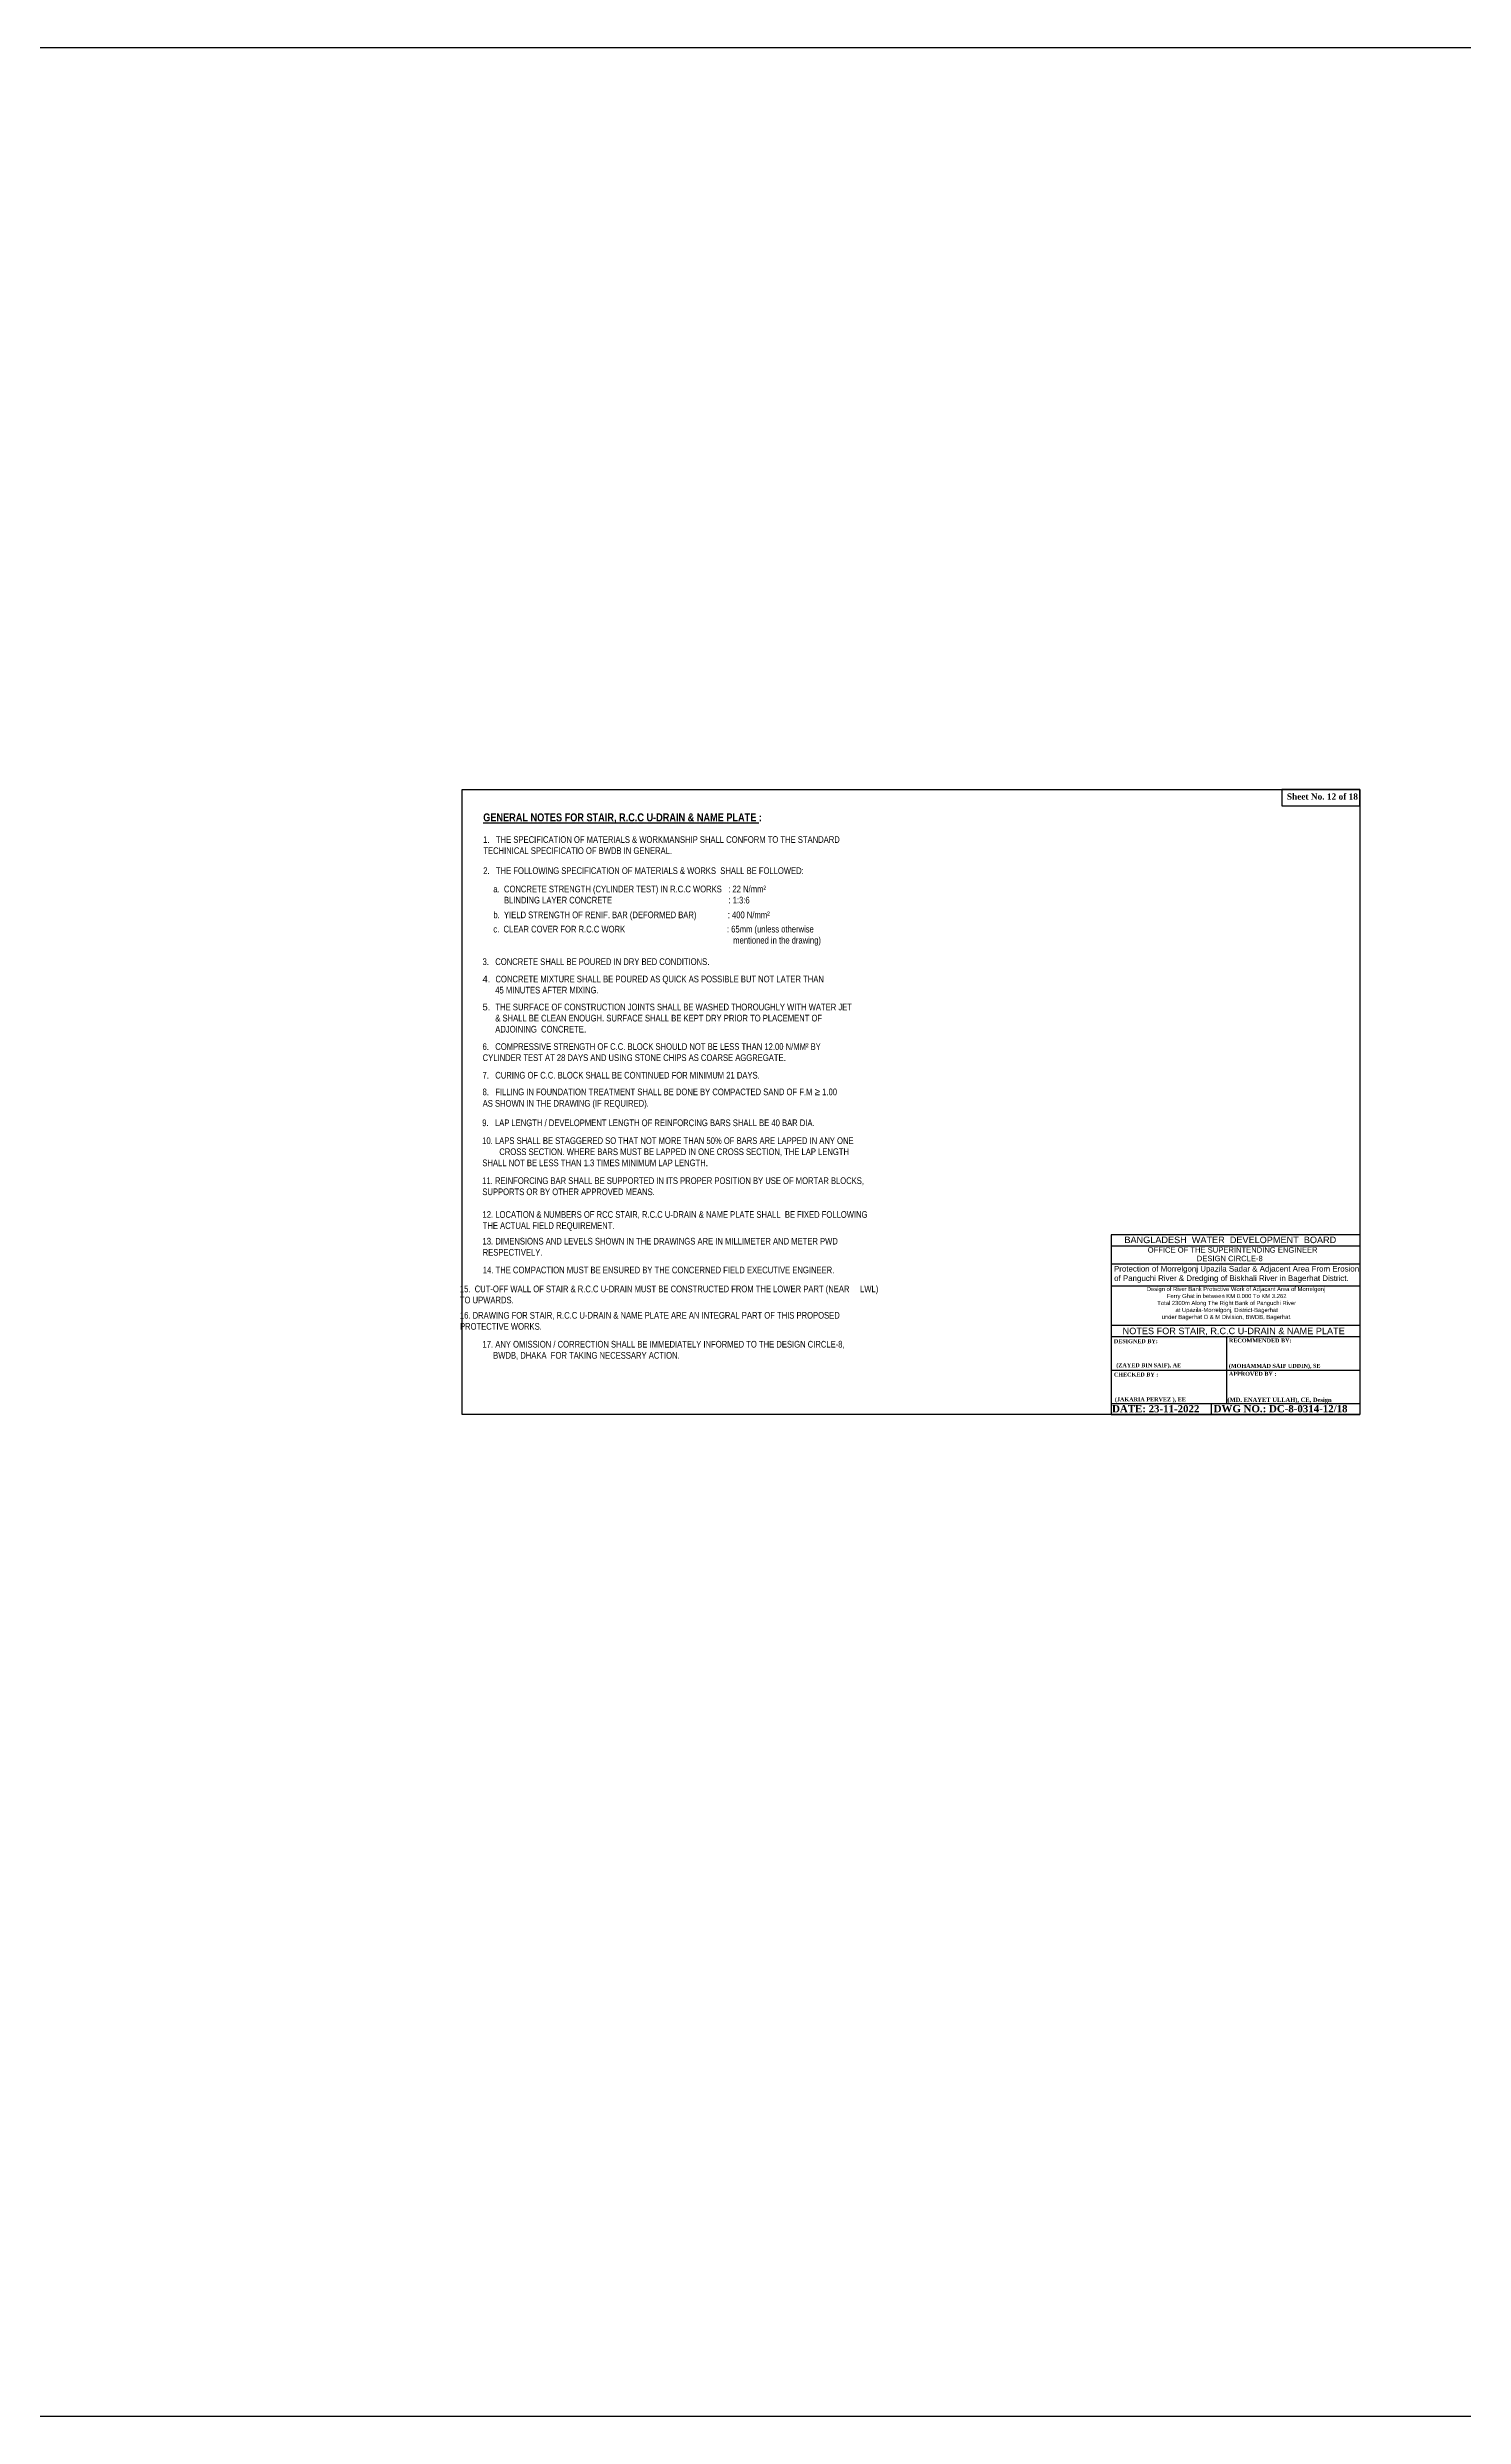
# Model space of a CAD drawing. Header units: inches. Extents: x 89000 to 1304432, y -10828 to 220529.
# Drawn here: x 760311 to 777843, y 64746 to 94069 of the extents above; entities that cross this region are included whole.
import ezdxf
from ezdxf.enums import TextEntityAlignment as Align

# ---------------------------------------------------------------- set-up
doc = ezdxf.new("R2010")
doc.units = ezdxf.units.IN
doc.header["$LTSCALE"] = 7
doc.header["$MEASUREMENT"] = 0
doc.layers.add('Layer1', color=7, linetype='Continuous', lineweight=13)
doc.layers.add('LINE', color=7, linetype='Continuous')
doc.styles.add('ARIAL NARROW', font='ARIALN.TTF')
doc.styles.add('Kazi_T_H', font='timesbd.ttf')
doc.styles.get("Standard").update_dxf_attribs({"font": 'arial.ttf'})
doc.styles.add('TIMES', font='ARIALN.TTF')

msp = doc.modelspace()

# ---------------------------------------------------------------- linework, layer by layer
at = {"color": 0, "linetype": 'Continuous', "lineweight": -3, "ltscale": 0.5}
msp.add_line((773481.08273, 77149.82581), (776556.57747, 77149.82581), dxfattribs=at)
at = {"color": 0, "lineweight": -3, "ltscale": 0.5}
msp.add_lwpolyline([(511349.81128, 94069.37911), (898900.38777, 94069.37911), (898900.38777, 64746.17907), (511349.81128, 64746.17907)], close=True, dxfattribs=at)
at = {"color": 7, "lineweight": 30, "ltscale": 0.18}
msp.add_lwpolyline([(776556.57747, 84886.00038), (775591.09515, 84886.00038), (775591.09515, 84683.46386), (776556.57747, 84683.46386)], close=True, dxfattribs=at)
at = {"layer": 'Layer1', "color": 7, "lineweight": 30}
msp.add_lwpolyline([(774192.36332, 77149.82581), (765446.66945, 77149.82581), (765446.66945, 84886.00038), (776556.57747, 84886.00038), (776556.57747, 78797.50686), (776556.57747, 77402.04881), (776556.57747, 77149.82581)], close=True, dxfattribs=at)
at = {"layer": 'LINE', "color": 0, "linetype": 'ByBlock', "lineweight": -3, "ltscale": 0.5}
for p, q in [((773481.08273, 79373.41772), (773481.08273, 77149.82581)), ((776556.57747, 79373.41772), (773481.08273, 79373.41772)), ((776556.57747, 79232.84066), (773481.08273, 79232.84066)), ((776556.57747, 79009.77207), (773481.08273, 79009.77207)), ((776556.57747, 78737.56378), (773481.08273, 78737.56378)), ((776556.57747, 78248.93387), (773481.08273, 78248.93387)), ((776556.57747, 78109.72217), (773481.08273, 78109.72217)), ((774912.76968, 77284.3083), (774912.76968, 78109.72217)), ((773481.08273, 77697.01524), (776556.57747, 77697.01524)), ((773481.08273, 77284.3083), (776556.57747, 77284.3083)), ((774721.9545, 77149.82581), (774721.9545, 77284.3083))]:
    msp.add_line(p, q, dxfattribs=at)

# ---------------------------------------------------------------- texts
at = {"color": 7, "lineweight": 30, "ltscale": 0.18, "insert": (775654.7957, 84835.58337), "char_height": 76.3205549, "width": 2741.409531, "attachment_point": 1}
msp.add_mtext('{\\fTimes New Roman|b1|i0|c0|p18;Sheet No. 12 of 18}', dxfattribs=at)
at = {"layer": 'Layer1', "color": 7, "lineweight": 30, "attachment_point": 1}
for s, insert, char_height, width, style in [('{\\fArial Narrow|b1|i0|c0|p34;\\LGENERAL NOTES FOR STAIR, R.C.C U-DRAIN & NAME PLATE\\l :}', (765706.73922, 84588.93307), 98.962344, 3921.1571665, 'TIMES'), ('\\pi-1.649,l1.649,t0,1.649;1.   THE SPECIFICATION OF MATERIALS & WORKMANSHIP SHALL CONFORM TO THE STANDARD TECHINICAL SPECIFICATIO OF BWDB IN GENERAL.', (765706.73922, 84306.29338), 82.46862, 4515.8698381, 'TIMES'), ('2.   THE FOLLOWING SPECIFICATION OF MATERIALS & WORKS  SHALL BE FOLLOWED:', (765706.73922, 83920.91706), 82.46862, 4135.8839916, 'TIMES'), ('a.  CONCRETE STRENGTH (CYLINDER TEST) IN R.C.C WORKS   : 22 N/mm²\\P     BLINDING LAYER CONCRETE^I                                                : 1:3:6', (765832.09247, 83694.04032), 82.46862, 4390.5165849, 'TIMES'), ('b.  YIELD STRENGTH OF RENIF. BAR (DEFORMED BAR)^I          : 400 N/mm²', (765832.09247, 83374.06032), 82.46862, 4390.5165849, 'TIMES'), ('\\pxi-36,l36;c.  {\\H0.9994x;CLEAR COVER FOR R.C.C WORK                                                : 65mm (unless otherwise  mentioned in the drawing)\\P\\pi0,l0;       }  \\P     ', (765832.50482, 83197.72332), 82.46862, 4135.8839916, 'TIMES'), ('\\pi-2.004e+005,l2.004e+005;3.   {\\H0.9998x;\\C256;CONCRETE SHALL BE POURED IN DRY BED CONDITIONS\\fTimes New Roman|b0|i0|c0|p18;.\\fArial Narrow|b0|i0|c0|p34;\\H1x;\\C7; }', (765698.41499, 82794.95887), 82.46862, 4524.1940667, 'TIMES'), ('\\pxi-2,l2;{\\fArial|b0|i0|c0|p34;4.  \\fArial Narrow|b0|i0|c0|p34;\\H0.99944x;\\C256;CONCRETE MIXTURE SHALL BE POURED AS QUICK AS POSSIBLE BUT NOT LATER THAN\\P      45 MINUTES AFTER MIXING.}', (765698.41499, 82580.11686), 82.46862, 4524.1940667, 'TIMES'), ('\\pi-2.004e+005,l2.004e+005;{\\fArial|b0|i0|c0|p34;5.  \\fArial Narrow|b0|i0|c0|p34;\\H0.9998x;\\C256;THE SURFACE OF CONSTRUCTION JOINTS SHALL BE WASHED THOROUGHLY WITH WATER JET\\P      & SHALL BE CLEAN ENOUGH. SURFACE SHALL BE KEPT DRY PRIOR TO PLACEMENT OF \\P      ADJOINING  CONCRETE\\fTimes New Roman|b0|i0|c0|p18;.}', (765698.41499, 82233.71318), 82.46862, 5681.1388581, 'TIMES'), ('\\pi-1.649,l1.649,t1.649;6.   {\\H0.9996x;\\C256;COMPRESSIVE STRENGTH OF C.C. BLOCK SHOULD NOT BE LESS THAN 12.00 N/MM² BY CYLINDER TEST AT 28 DAYS AND USING STONE CHIPS AS COARSE AGGREGATE\\fTimes New Roman|b0|i0|c0|p18;. }', (765698.41499, 81744.06074), 82.46862, 4530.0845969, 'TIMES'), ('\\pxi-2,l2,t2;7.   {\\H0.99963x;\\C256;CURING OF C.C. BLOCK SHALL BE CONTINUED FOR MINIMUM 21 DAYS.}', (765698.41499, 81389.56926), 82.46862, 4530.0845969, 'TIMES'), ('\\pi-1.649,l1.649;8.   FILLING IN FOUNDATION TREATMENT SHALL BE DONE BY COMPACTED SAND OF F.M {\\H1.083x;≥\\H0.9234x; 1.00 AS SHOWN IN THE DRAWING (IF REQUIRED). }', (765698.41499, 81189.98982), 82.46862, 4524.1940667, 'TIMES'), ('\\pt1.649;9.   LAP LENGTH / DEVELOPMENT LENGTH OF REINFORCING BARS SHALL BE 40 BAR DIA.\\P\\ptz;{\\H0.6063x;\\P\\pi-1.649,l1.649,t0,1.649;\\H1.649x;\\C256;10. LAPS SHALL BE STAGGERED SO THAT NOT MORE THAN 50% OF BARS ARE LAPPED IN ANY ONE               CROSS SECTION. WHERE BARS MUST BE LAPPED IN ONE CROSS SECTION, THE LAP LENGTH SHALL NOT BE LESS THAN 1.3 TIMES MINIMUM LAP LENGTH.\\P\\pi0,l0,tz;\\H0.6065x;\\P\\pi-1.649,l1.649,t1.649;\\H1.648x;11. REINFORCING BAR SHALL BE SUPPORTED IN ITS PROPER POSITION BY USE OF MORTAR BLOCKS, SUPPORTS OR BY OTHER APPROVED MEANS.\\P\\P\\P\\pi0,l0,tz;}\\P\\P\\P\\P\\P\\P\\P\\P   ', (765694.31523, 80800.54289), 82.46862, 4743.3655743, 'ARIAL NARROW'), ('\\pi-1.649,l1.649,t1.649;\\P12. LOCATION & NUMBERS OF RCC STAIR, R.C.C U-DRAIN & NAME PLATE SHALL  BE FIXED FOLLOWING THE ACTUAL FIELD REQUIREMENT.', (765698.41499, 79803.19001), 82.46862, 4919.1980866, 'TIMES'), ('\\pi-1.649,l1.649;13. DIMENSIONS AND LEVELS SHOWN IN THE DRAWINGS ARE IN MILLIMETER AND METER PWD RESPECTIVELY.', (765698.41499, 79335.25398), 82.46862, 4524.1940667, 'TIMES'), ('\\pi-390,l390;14. THE COMPACTION MUST BE ENSURED BY THE CONCERNED FIELD EXECUTIVE ENGINEER.', (765702.09191, 78978.99235), 82.46862, 5741.0644212, 'TIMES'), ('{\\fTimes New Roman|b1|i0|c0|p18;\\L }\\P\\pl2.656;{\\H0.3145x;\\P\\P\\pi-1.468,l4.123;}15.  CUT-OFF WALL OF STAIR & R.C.C U-DRAIN MUST BE CONSTRUCTED FROM THE LOWER PART (NEAR     LWL) TO UPWARDS.\\P\\pi-1.468,l4.123;{\\H0.3774x;\\P\\pi-1.468,l4.123,t4.123,4.123;}16. DRAWING FOR STAIR, R.C.C U-DRAIN & NAME PLATE ARE AN INTEGRAL PART OF THIS PROPOSED       PROTECTIVE WORKS.   \\P\\pi0,l2.656,tz;\\P       ', (765415.15, 78968.74792), 82.46862, 5260.756216, 'TIMES'), ('\\pi-390,l390;17. ANY OMISSION / CORRECTION SHALL BE IMMEDIATELY INFORMED TO THE DESIGN CIRCLE-8,\\P     BWDB, DHAKA  FOR TAKING NECESSARY ACTION.  ', (765698.25022, 78059.96736), 82.46862, 4524.1940667, 'TIMES')]:
    msp.add_mtext(s, dxfattribs=dict(at, insert=insert, char_height=char_height, width=width, style=style))
at = {"layer": 'LINE', "color": 0, "linetype": 'ByBlock', "lineweight": -3, "ltscale": 0.5}
for s, height, p in [('BANGLADESH  WATER  DEVELOPMENT  BOARD', 80.8247142, (774955.35564, 79270.0927)), ('OFFICE OF THE SUPERINTENDING ENGINEER', 67.4130238, (774983.77059, 79152.20634)), ('DESIGN CIRCLE-8', 67.4130238, (774948.28201, 79046.76939)), ('NOTES FOR STAIR, R.C.C U-DRAIN & NAME PLATE ', 80.8956286, (775012.7129, 78142.85656))]:
    msp.add_text(s, height=height, dxfattribs=at).set_placement(p, align=Align.CENTER)
at = {"layer": 'LINE', "color": 0, "linetype": 'ByBlock', "lineweight": -3, "ltscale": 0.5, "style": 'Kazi_T_H'}
for s, height, p in [('DESIGNED BY:', 49.5248322, (773513.54607, 78031.539)), ('RECOMMENDED BY:', 49.5248322, (774937.53209, 78040.38741)), ('(ZAYED BIN SAIF), AE', 49.5248322, (773543.80958, 77734.35209)), ('(MOHAMMAD SAIF UDDIN), SE ', 49.5248322, (774937.08818, 77726.49511)), ('CHECKED BY :', 49.5248322, (773513.54607, 77618.83207)), ('APPROVED BY :', 49.5248322, (774937.53209, 77627.68047)), ('DATE: 23-11-2022', 89.1446979, (773491.31249, 77175.80057)), ('(JAKARIA PERVEZ ), EE', 49.5248322, (773526.62142, 77311.3086)), ('DWG NO.: DC-8-0314-12/18', 89.1446979, (774749.53286, 77176.70028))]:
    msp.add_text(s, height=height, dxfattribs=at).set_placement(p)
at = {"layer": 'LINE', "lineweight": 50, "ltscale": 0.5, "style": 'Kazi_T_H'}
msp.add_text('(MD. ENAYET ULLAH), CE, Design ', height=52.5045341, dxfattribs=at).set_placement((774919.19784, 77305.04976))
at = {"layer": 'LINE', "color": 0, "linetype": 'ByBlock', "lineweight": -3, "ltscale": 0.5}
for s, insert, char_height, width, attachment_point in [('{\\fTimes New Roman|b1|i0|c0|p18;  }Protection of Morrelgonj Upazila Sadar & Adjacent Area From Erosion    \\P  of Panguchi River & Dredging of Biskhali River in Bagerhat District.', (773462.23579, 78988.35648), 70.1735265, 3118.7436308, 1), ('         {\\H0.7869x;Design of River Bank Protective Work of Adjacant Area of Morrelgonj \\PFerry Ghat in between KM 0.000 To KM 3.262 \\PTotal 2300m Along The Right Bank of Panguchi River\\Pat Upazila-Morrelgonj, District-Bagerhat  \\Punder Bagerhat O & M Division, BWDB, Bagerhat.}', (774910.0657, 78728.08366), 65.8704699, 2647.4838533, 2)]:
    msp.add_mtext(s, dxfattribs=dict(at, insert=insert, char_height=char_height, width=width, attachment_point=attachment_point))

doc.saveas('drawing.dxf')
